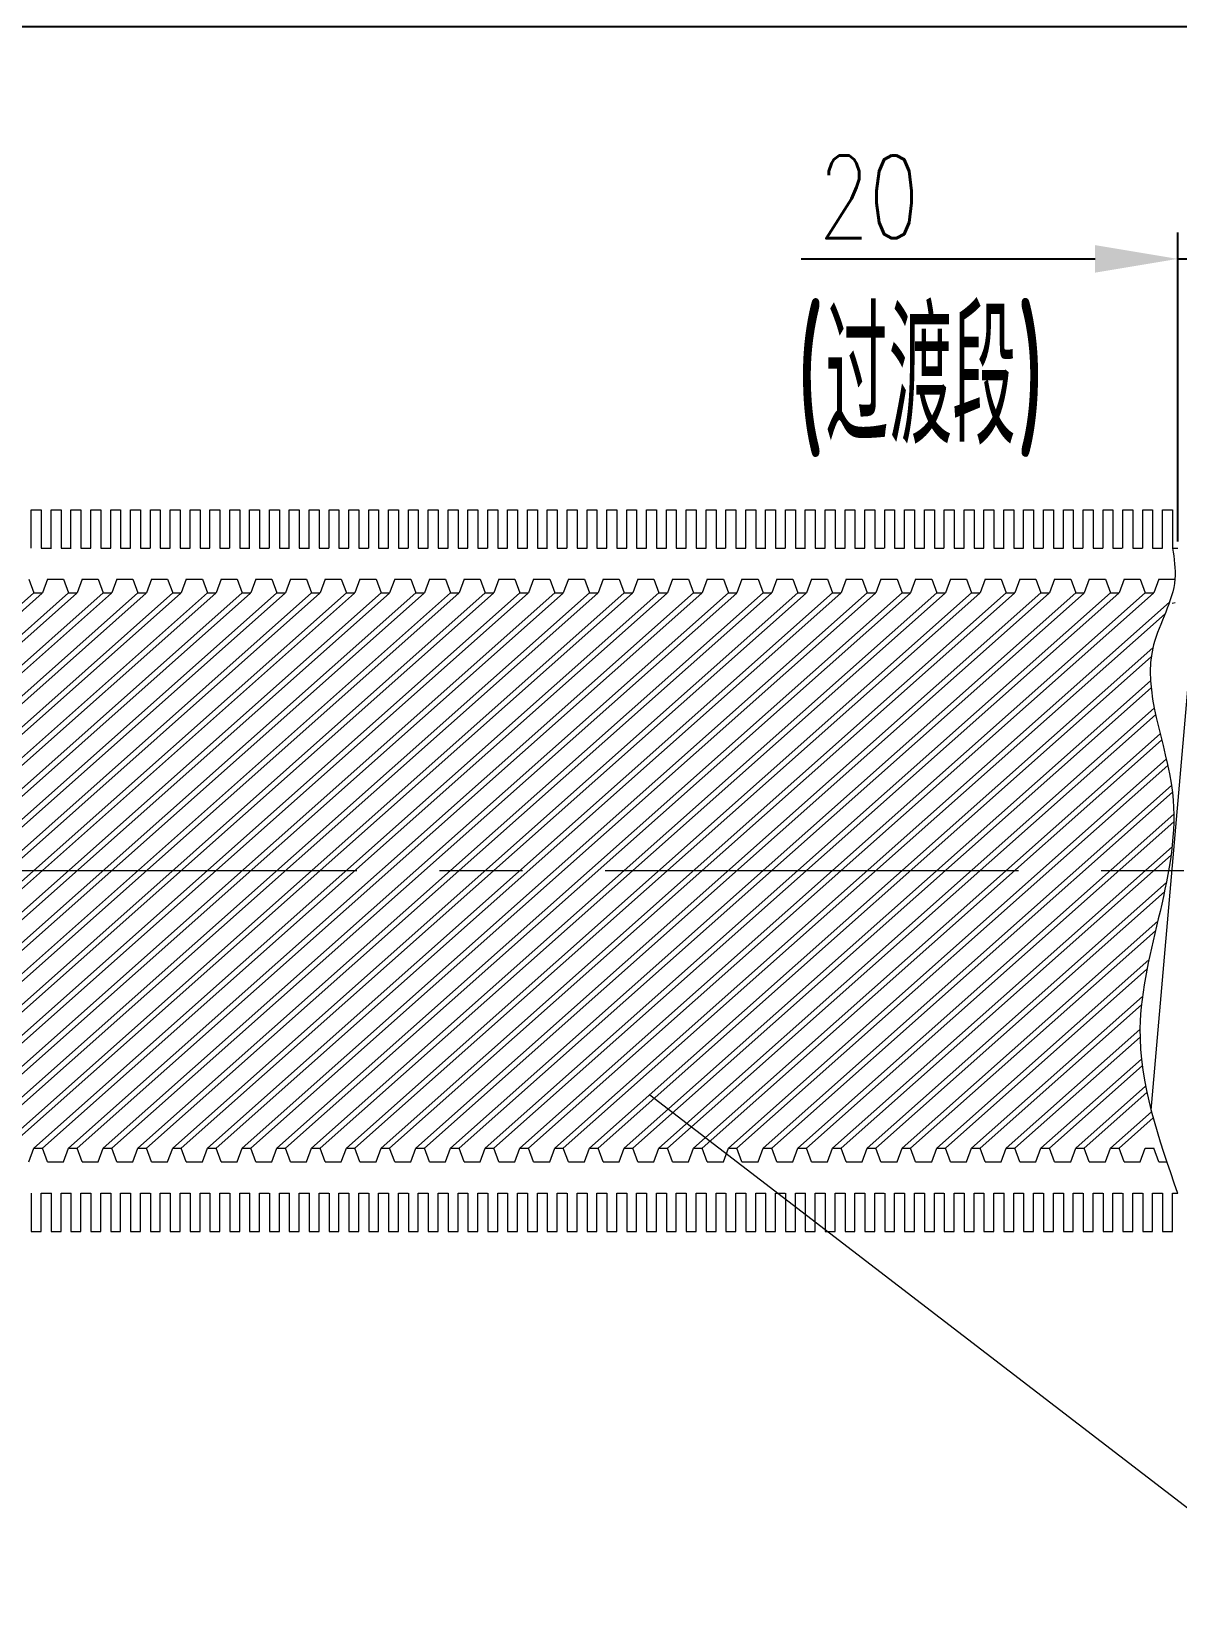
# Model space of a CAD drawing. Header units: millimetres. Extents: x 0 to 420, y 0 to 297.
# Drawn here: x 108.35 to 143.01, y 221.95 to 269.24 of the extents above; entities that cross this region are included whole.
import ezdxf

# ---------------------------------------------------------------- set-up
doc = ezdxf.new("R2010")
doc.units = ezdxf.units.MM
doc.header["$LTSCALE"] = 10
doc.linetypes.add('CENTER', pattern=[2, 1.25, -0.25, 0.25, -0.25])
doc.linetypes.add('DASHED', pattern=[0.75, 0.5, -0.25])
for name, color, linetype, lineweight in [('1轮廓实线层', 7, 'Continuous', 18), ('2细线层', 4, 'Continuous', 18), ('3中心线层', 1, 'CENTER', 18), ('4虚线层', 6, 'DASHED', 18), ('6文字层', 3, 'Continuous', 18), ('7标注层', 4, 'Continuous', 18)]:
    doc.layers.add(name, color=color, linetype=linetype, lineweight=lineweight)
doc.styles.get("Standard").update_dxf_attribs({"font": 'isocp.shx', "width": 0.707, "bigfont": 'gbcbig.shx'})
doc.dimstyles.new('STANDARD$0', dxfattribs={"dimtxt": 2.5, "dimasz": 2.5, "dimexe": 0.8, "dimexo": 0.2, "dimtad": 1, "dimdec": 4, "dimdsep": 46, "dimtxsty": 'Standard', "dimcen": 0.09, "dimdle": 5, "dimadec": 0, "dimazin": 0, "dimtfac": 1, "dimtdec": 4, "dimtmove": 0, "dimatfit": 3, "dimfxl": 0, "dimtolj": 1, "dimarcsym": 0})

# ---------------------------------------------------------------- blocks, each defined once
blk = doc.blocks.new('*X6')
at = {"layer": '7标注层', "color": 0, "linetype": 'ByBlock', "char_height": 3.5, "attachment_point": 1}
for s, insert, width in [('{\\H0.71x;+3}', (222.982, 289.076), 8.03152), ('2576', (216.089, 287.927), 35.60452), ('{\\H0.71x; 0}', (222.982, 285.763), 8.03152)]:
    blk.add_mtext(s, dxfattribs=dict(at, insert=insert, width=width))
blk = doc.blocks.new('*X5')
at = {"layer": '7标注层', "linetype": 'ByBlock'}
for points in [[(50.106, 282.653), (52.606, 282.237), (52.606, 283.07)], [(390.973, 282.653), (388.473, 282.237), (388.473, 283.07)]]:
    blk.add_hatch(color=0, dxfattribs=at).paths.add_polyline_path(points, flags=0)
at = {"layer": '7标注层', "color": 0, "linetype": 'ByBlock', "lineweight": -2}
for p, q in [((50.106, 252.78), (50.106, 283.453)), ((390.973, 253.72), (390.973, 283.453)), ((52.606, 282.653), (388.473, 282.653))]:
    blk.add_line(p, q, dxfattribs=at)
at = {"layer": '7标注层', "color": 0, "linetype": 'ByBlock'}
blk.add_blockref('*X6', (0, 0), dxfattribs=at)
blk = doc.blocks.new('*X34')
at = {"layer": '7标注层', "linetype": 'ByBlock'}
for points in [[(143.011, 262.362), (140.511, 261.945), (140.511, 262.779)], [(148.267, 262.362), (150.767, 261.945), (150.767, 262.779)]]:
    blk.add_hatch(color=0, dxfattribs=at).paths.add_polyline_path(points, flags=0)
at = {"layer": '7标注层', "color": 0, "linetype": 'ByBlock', "lineweight": -2}
for p, q in [((143.011, 253.82), (143.011, 263.162)), ((148.267, 254.57), (148.267, 263.162)), ((131.625, 262.362), (140.511, 262.362)), ((143.011, 262.362), (148.267, 262.362)), ((150.767, 262.362), (153.267, 262.362)), ((143.011, 253.62), (143.011, 253.62))]:
    blk.add_line(p, q, dxfattribs=at)
at = {"layer": '7标注层', "color": 0, "linetype": 'ByBlock', "insert": (133.68, 264.237), "char_height": 2.5, "width": 4.2925, "attachment_point": 5}
blk.add_mtext('{\\Fromans,gbcbig;20}', dxfattribs=at)
blk = doc.blocks.new('*X35')
at = {"layer": '7标注层', "linetype": 'ByBlock'}
for points in [[(50.106, 269.39), (52.606, 268.973), (52.606, 269.807)], [(148.267, 269.39), (145.767, 268.973), (145.767, 269.807)]]:
    blk.add_hatch(color=0, dxfattribs=at).paths.add_polyline_path(points, flags=0)
at = {"layer": '7标注层', "color": 0, "linetype": 'ByBlock', "lineweight": -2}
for p, q in [((50.106, 253.72), (50.106, 270.19)), ((148.267, 254.77), (148.267, 270.19)), ((52.606, 269.39), (145.767, 269.39))]:
    blk.add_line(p, q, dxfattribs=at)
at = {"layer": '7标注层', "color": 0, "linetype": 'ByBlock', "insert": (114.717, 271.141), "char_height": 2.5, "width": 6.565, "attachment_point": 5}
blk.add_mtext('650', dxfattribs=at)

msp = doc.modelspace()

# ---------------------------------------------------------------- linework, layer by layer
at = {"layer": '1轮廓实线层'}
msp.add_line((142.85307, 253.6203), (143.0108, 253.6203), dxfattribs=at)
at = {"layer": '2细线层'}
for p, q in [((108.35307, 254.7807), (108.65307, 254.7807)), ((108.35307, 253.6203), (108.35307, 254.7807)), ((108.65307, 254.7807), (108.65307, 253.6203)), ((108.95307, 254.7807), (109.25307, 254.7807)), ((108.95307, 253.6203), (108.95307, 254.7807)), ((109.25307, 254.7807), (109.25307, 253.6203)), ((109.55307, 254.7807), (109.85307, 254.7807)), ((109.55307, 253.6203), (109.55307, 254.7807)), ((109.85307, 254.7807), (109.85307, 253.6203)), ((110.15307, 254.7807), (110.45307, 254.7807)), ((110.15307, 253.6203), (110.15307, 254.7807)), ((110.45307, 254.7807), (110.45307, 253.6203)), ((110.75307, 254.7807), (111.05307, 254.7807)), ((110.75307, 253.6203), (110.75307, 254.7807)), ((111.05307, 254.7807), (111.05307, 253.6203)), ((111.35307, 254.7807), (111.65307, 254.7807)), ((111.35307, 253.6203), (111.35307, 254.7807)), ((111.65307, 254.7807), (111.65307, 253.6203)), ((111.95307, 254.7807), (112.25307, 254.7807)), ((111.95307, 253.6203), (111.95307, 254.7807)), ((112.25307, 254.7807), (112.25307, 253.6203)), ((112.55307, 254.7807), (112.85307, 254.7807)), ((112.55307, 253.6203), (112.55307, 254.7807)), ((112.85307, 254.7807), (112.85307, 253.6203)), ((113.15307, 254.7807), (113.45307, 254.7807)), ((113.15307, 253.6203), (113.15307, 254.7807)), ((113.45307, 254.7807), (113.45307, 253.6203)), ((113.75307, 254.7807), (114.05307, 254.7807)), ((113.75307, 253.6203), (113.75307, 254.7807)), ((114.05307, 254.7807), (114.05307, 253.6203)), ((114.35307, 254.7807), (114.65307, 254.7807)), ((114.35307, 253.6203), (114.35307, 254.7807)), ((114.65307, 254.7807), (114.65307, 253.6203)), ((114.95307, 254.7807), (115.25307, 254.7807)), ((114.95307, 253.6203), (114.95307, 254.7807)), ((115.25307, 254.7807), (115.25307, 253.6203)), ((115.55307, 254.7807), (115.85307, 254.7807)), ((115.55307, 253.6203), (115.55307, 254.7807)), ((115.85307, 254.7807), (115.85307, 253.6203)), ((116.15307, 254.7807), (116.45307, 254.7807)), ((116.15307, 253.6203), (116.15307, 254.7807)), ((116.45307, 254.7807), (116.45307, 253.6203)), ((116.75307, 254.7807), (117.05307, 254.7807)), ((116.75307, 253.6203), (116.75307, 254.7807)), ((117.05307, 254.7807), (117.05307, 253.6203)), ((117.35307, 254.7807), (117.65307, 254.7807)), ((117.35307, 253.6203), (117.35307, 254.7807)), ((117.65307, 254.7807), (117.65307, 253.6203)), ((117.95307, 254.7807), (118.25307, 254.7807)), ((117.95307, 253.6203), (117.95307, 254.7807)), ((118.25307, 254.7807), (118.25307, 253.6203)), ((118.55307, 254.7807), (118.85307, 254.7807)), ((118.55307, 253.6203), (118.55307, 254.7807)), ((118.85307, 254.7807), (118.85307, 253.6203)), ((119.15307, 253.6203), (119.15307, 254.7807)), ((119.15307, 254.7807), (119.45307, 254.7807)), ((119.45307, 254.7807), (119.45307, 253.6203)), ((119.75307, 254.7807), (120.05307, 254.7807)), ((119.75307, 253.6203), (119.75307, 254.7807)), ((120.05307, 254.7807), (120.05307, 253.6203)), ((120.35307, 254.7807), (120.65307, 254.7807)), ((120.35307, 253.6203), (120.35307, 254.7807)), ((120.65307, 254.7807), (120.65307, 253.6203)), ((120.95307, 254.7807), (121.25307, 254.7807)), ((120.95307, 253.6203), (120.95307, 254.7807)), ((121.25307, 254.7807), (121.25307, 253.6203)), ((121.55307, 254.7807), (121.85307, 254.7807)), ((121.55307, 253.6203), (121.55307, 254.7807)), ((121.85307, 254.7807), (121.85307, 253.6203)), ((122.15307, 254.7807), (122.45307, 254.7807)), ((122.15307, 253.6203), (122.15307, 254.7807)), ((122.45307, 254.7807), (122.45307, 253.6203)), ((122.75307, 254.7807), (123.05307, 254.7807)), ((122.75307, 253.6203), (122.75307, 254.7807)), ((123.05307, 254.7807), (123.05307, 253.6203)), ((123.35307, 254.7807), (123.65307, 254.7807)), ((123.35307, 253.6203), (123.35307, 254.7807)), ((123.65307, 254.7807), (123.65307, 253.6203)), ((123.95307, 254.7807), (124.25307, 254.7807)), ((123.95307, 253.6203), (123.95307, 254.7807)), ((124.25307, 254.7807), (124.25307, 253.6203)), ((124.55307, 254.7807), (124.85307, 254.7807)), ((124.55307, 253.6203), (124.55307, 254.7807)), ((124.85307, 254.7807), (124.85307, 253.6203)), ((125.15307, 254.7807), (125.45307, 254.7807)), ((125.15307, 253.6203), (125.15307, 254.7807)), ((125.45307, 254.7807), (125.45307, 253.6203)), ((125.75307, 254.7807), (126.05307, 254.7807)), ((125.75307, 253.6203), (125.75307, 254.7807)), ((126.05307, 254.7807), (126.05307, 253.6203)), ((126.35307, 254.7807), (126.65307, 254.7807)), ((126.35307, 253.6203), (126.35307, 254.7807)), ((126.65307, 254.7807), (126.65307, 253.6203)), ((126.95307, 254.7807), (127.25307, 254.7807)), ((126.95307, 253.6203), (126.95307, 254.7807)), ((127.25307, 254.7807), (127.25307, 253.6203)), ((127.55307, 254.7807), (127.85307, 254.7807)), ((127.55307, 253.6203), (127.55307, 254.7807)), ((127.85307, 254.7807), (127.85307, 253.6203)), ((128.15307, 254.7807), (128.45307, 254.7807)), ((128.15307, 253.6203), (128.15307, 254.7807)), ((128.45307, 254.7807), (128.45307, 253.6203)), ((128.75307, 254.7807), (129.05307, 254.7807)), ((128.75307, 253.6203), (128.75307, 254.7807)), ((129.05307, 254.7807), (129.05307, 253.6203)), ((129.35307, 254.7807), (129.65307, 254.7807)), ((129.35307, 253.6203), (129.35307, 254.7807)), ((129.65307, 254.7807), (129.65307, 253.6203)), ((129.95307, 254.7807), (130.25307, 254.7807)), ((129.95307, 253.6203), (129.95307, 254.7807)), ((130.25307, 254.7807), (130.25307, 253.6203)), ((130.55307, 254.7807), (130.85307, 254.7807)), ((130.55307, 253.6203), (130.55307, 254.7807)), ((130.85307, 254.7807), (130.85307, 253.6203)), ((131.15307, 254.7807), (131.45307, 254.7807)), ((131.15307, 253.6203), (131.15307, 254.7807)), ((131.45307, 254.7807), (131.45307, 253.6203)), ((131.75307, 254.7807), (132.05307, 254.7807)), ((131.75307, 253.6203), (131.75307, 254.7807)), ((132.05307, 254.7807), (132.05307, 253.6203)), ((132.35307, 254.7807), (132.65307, 254.7807)), ((132.35307, 253.6203), (132.35307, 254.7807)), ((132.65307, 254.7807), (132.65307, 253.6203)), ((132.95307, 254.7807), (133.25307, 254.7807)), ((132.95307, 253.6203), (132.95307, 254.7807)), ((133.25307, 254.7807), (133.25307, 253.6203)), ((133.55307, 254.7807), (133.85307, 254.7807)), ((133.55307, 253.6203), (133.55307, 254.7807)), ((133.85307, 254.7807), (133.85307, 253.6203)), ((134.15307, 254.7807), (134.45307, 254.7807)), ((134.15307, 253.6203), (134.15307, 254.7807)), ((134.45307, 254.7807), (134.45307, 253.6203)), ((134.75307, 254.7807), (135.05307, 254.7807)), ((134.75307, 253.6203), (134.75307, 254.7807)), ((135.05307, 254.7807), (135.05307, 253.6203)), ((135.35307, 254.7807), (135.65307, 254.7807)), ((135.35307, 253.6203), (135.35307, 254.7807)), ((135.65307, 254.7807), (135.65307, 253.6203)), ((135.95307, 254.7807), (136.25307, 254.7807)), ((135.95307, 253.6203), (135.95307, 254.7807)), ((136.25307, 254.7807), (136.25307, 253.6203)), ((136.55307, 254.7807), (136.85307, 254.7807)), ((136.55307, 253.6203), (136.55307, 254.7807)), ((136.85307, 254.7807), (136.85307, 253.6203)), ((137.15307, 254.7807), (137.45307, 254.7807)), ((137.15307, 253.6203), (137.15307, 254.7807)), ((137.45307, 254.7807), (137.45307, 253.6203)), ((137.75307, 254.7807), (138.05307, 254.7807)), ((137.75307, 253.6203), (137.75307, 254.7807)), ((138.05307, 254.7807), (138.05307, 253.6203)), ((138.35307, 254.7807), (138.65307, 254.7807)), ((138.35307, 253.6203), (138.35307, 254.7807)), ((138.65307, 254.7807), (138.65307, 253.6203)), ((138.95307, 254.7807), (139.25307, 254.7807)), ((138.95307, 253.6203), (138.95307, 254.7807)), ((139.25307, 254.7807), (139.25307, 253.6203)), ((139.55307, 254.7807), (139.85307, 254.7807)), ((139.55307, 253.6203), (139.55307, 254.7807)), ((139.85307, 254.7807), (139.85307, 253.6203)), ((140.15307, 254.7807), (140.45307, 254.7807)), ((140.15307, 253.6203), (140.15307, 254.7807)), ((140.45307, 254.7807), (140.45307, 253.6203)), ((140.75307, 254.7807), (141.05307, 254.7807)), ((140.75307, 253.6203), (140.75307, 254.7807)), ((141.05307, 254.7807), (141.05307, 253.6203)), ((141.35307, 254.7807), (141.65307, 254.7807)), ((141.35307, 253.6203), (141.35307, 254.7807)), ((141.65307, 254.7807), (141.65307, 253.6203)), ((141.95307, 254.7807), (142.25307, 254.7807)), ((141.95307, 253.6203), (141.95307, 254.7807)), ((142.20438, 236.63478), (143.79142, 254.77476)), ((142.25307, 254.7807), (142.25307, 253.6203)), ((142.55307, 254.7807), (142.85307, 254.7807)), ((142.55307, 253.6203), (142.55307, 254.7807)), ((142.85307, 254.7807), (142.85307, 253.6203)), ((108.65307, 253.6203), (108.96362, 253.6203)), ((109.25307, 253.6203), (109.55438, 253.6203)), ((109.85307, 253.6203), (110.15299, 253.6203)), ((110.45307, 253.6203), (110.75542, 253.6203)), ((111.05307, 253.6203), (111.35619, 253.6203)), ((111.65307, 253.6203), (111.95137, 253.6203)), ((112.25307, 253.6203), (112.55307, 253.6203)), ((112.85307, 253.6203), (113.15307, 253.6203)), ((113.45307, 253.6203), (113.75359, 253.6203)), ((114.05307, 253.6203), (114.34501, 253.6203)), ((114.65307, 253.6203), (114.95548, 253.6203)), ((115.25307, 253.6203), (115.54825, 253.6203)), ((115.85307, 253.6203), (116.1541, 253.6203)), ((116.45307, 253.6203), (116.75884, 253.6203)), ((117.05307, 253.6203), (117.35167, 253.6203)), ((117.65307, 253.6203), (117.95217, 253.6203)), ((118.25307, 253.6203), (118.54613, 253.6203)), ((118.85307, 253.6203), (119.15438, 253.6203)), ((119.45307, 253.6203), (119.74826, 253.6203)), ((120.05307, 253.6203), (120.35549, 253.6203)), ((120.65307, 253.6203), (120.95307, 253.6203)), ((121.25307, 253.6203), (121.55307, 253.6203)), ((121.85307, 253.6203), (122.14872, 253.6203)), ((122.45307, 253.6203), (122.74457, 253.6203)), ((123.05307, 253.6203), (123.3541, 253.6203)), ((123.65307, 253.6203), (123.95679, 253.6203)), ((124.25307, 253.6203), (124.54546, 253.6203)), ((124.85307, 253.6203), (125.15307, 253.6203)), ((125.45307, 253.6203), (125.75358, 253.6203)), ((126.05307, 253.6203), (126.35307, 253.6203)), ((126.65307, 253.6203), (126.95105, 253.6203)), ((127.25307, 253.6203), (127.55173, 253.6203)), ((127.85307, 253.6203), (128.15077, 253.6203)), ((128.45307, 253.6203), (128.75307, 253.6203)), ((129.05307, 253.6203), (129.33755, 253.6203)), ((129.65307, 253.6203), (129.95925, 253.6203)), ((130.25307, 253.6203), (130.5578, 253.6203)), ((130.85307, 253.6203), (131.14462, 253.6203)), ((131.45307, 253.6203), (131.75491, 253.6203)), ((132.05307, 253.6203), (132.34952, 253.6203)), ((132.65307, 253.6203), (132.95609, 253.6203)), ((133.25307, 253.6203), (133.55307, 253.6203)), ((133.85307, 253.6203), (134.13526, 253.6203)), ((134.45307, 253.6203), (134.7462, 253.6203)), ((135.05307, 253.6203), (135.35714, 253.6203)), ((135.65307, 253.6203), (135.94093, 253.6203)), ((136.25307, 253.6203), (136.55187, 253.6203)), ((136.85307, 253.6203), (137.14924, 253.6203)), ((137.45307, 253.6203), (137.76018, 253.6203)), ((138.05307, 253.6203), (138.34697, 253.6203)), ((138.65307, 253.6203), (138.94358, 253.6203)), ((139.25307, 253.6203), (139.55287, 253.6203)), ((139.85307, 253.6203), (140.14418, 253.6203)), ((140.45307, 253.6203), (140.7451, 253.6203)), ((141.05307, 253.6203), (141.32886, 253.6203)), ((141.65307, 253.6203), (141.94695, 253.6203)), ((142.25307, 253.6203), (142.54622, 253.6203)), ((108.27553, 252.67965), (108.42692, 252.265)), ((108.83831, 252.67965), (108.68692, 252.265)), ((108.83831, 252.67965), (109.32553, 252.67965)), ((109.32553, 252.67965), (109.47692, 252.265)), ((109.88831, 252.67965), (109.73692, 252.265)), ((109.88831, 252.67965), (110.37553, 252.67965)), ((110.37553, 252.67965), (110.52692, 252.265)), ((110.93831, 252.67965), (110.78692, 252.265)), ((110.93831, 252.67965), (111.42553, 252.67965)), ((111.42553, 252.67965), (111.57692, 252.265)), ((111.98831, 252.67965), (111.83692, 252.265)), ((111.98831, 252.67965), (112.47553, 252.67965)), ((112.47553, 252.67965), (112.62692, 252.265)), ((113.03831, 252.67965), (112.88692, 252.265)), ((113.03831, 252.67965), (113.52553, 252.67965)), ((113.52553, 252.67965), (113.67692, 252.265)), ((114.08831, 252.67965), (113.93692, 252.265)), ((114.08831, 252.67965), (114.57553, 252.67965)), ((114.57553, 252.67965), (114.72692, 252.265)), ((115.13831, 252.67965), (114.98692, 252.265)), ((115.13831, 252.67965), (115.62553, 252.67965)), ((115.62553, 252.67965), (115.77692, 252.265)), ((116.18831, 252.67965), (116.03692, 252.265)), ((116.18831, 252.67965), (116.67553, 252.67965)), ((116.67553, 252.67965), (116.82692, 252.265)), ((117.23831, 252.67965), (117.08692, 252.265)), ((117.23831, 252.67965), (117.72553, 252.67965)), ((117.72553, 252.67965), (117.87692, 252.265)), ((118.28831, 252.67965), (118.13692, 252.265)), ((118.28831, 252.67965), (118.77553, 252.67965)), ((118.77553, 252.67965), (118.92692, 252.265)), ((119.33831, 252.67965), (119.18692, 252.265)), ((119.33831, 252.67965), (119.82553, 252.67965)), ((119.82553, 252.67965), (119.97692, 252.265)), ((120.38831, 252.67965), (120.23692, 252.265)), ((120.38831, 252.67965), (120.87553, 252.67965)), ((120.87553, 252.67965), (121.02692, 252.265)), ((121.43831, 252.67965), (121.28692, 252.265)), ((121.43831, 252.67965), (121.92553, 252.67965)), ((121.92553, 252.67965), (122.07692, 252.265)), ((122.48831, 252.67965), (122.33692, 252.265)), ((122.48831, 252.67965), (122.97553, 252.67965)), ((122.97553, 252.67965), (123.12692, 252.265)), ((123.53831, 252.67965), (123.38692, 252.265)), ((123.53831, 252.67965), (124.02553, 252.67965)), ((124.02553, 252.67965), (124.17692, 252.265)), ((124.58831, 252.67965), (124.43692, 252.265)), ((124.58831, 252.67965), (125.07553, 252.67965)), ((125.07553, 252.67965), (125.22692, 252.265)), ((125.63831, 252.67965), (125.48692, 252.265)), ((125.63831, 252.67965), (126.12553, 252.67965)), ((126.12553, 252.67965), (126.27692, 252.265)), ((126.68831, 252.67965), (126.53692, 252.265)), ((126.68831, 252.67965), (127.17553, 252.67965)), ((127.17553, 252.67965), (127.32692, 252.265)), ((127.73831, 252.67965), (127.58692, 252.265)), ((127.73831, 252.67965), (128.22553, 252.67965)), ((128.22553, 252.67965), (128.37692, 252.265)), ((128.78831, 252.67965), (128.63692, 252.265)), ((128.78831, 252.67965), (129.27553, 252.67965)), ((129.27553, 252.67965), (129.42692, 252.265)), ((129.83831, 252.67965), (129.68692, 252.265)), ((129.83831, 252.67965), (130.32553, 252.67965)), ((130.32553, 252.67965), (130.47692, 252.265)), ((130.88831, 252.67965), (130.73692, 252.265)), ((130.88831, 252.67965), (131.37553, 252.67965)), ((131.37553, 252.67965), (131.52692, 252.265)), ((131.93831, 252.67965), (131.78692, 252.265)), ((131.93831, 252.67965), (132.42553, 252.67965)), ((132.42553, 252.67965), (132.57692, 252.265)), ((132.98831, 252.67965), (132.83692, 252.265)), ((132.98831, 252.67965), (133.47553, 252.67965)), ((133.47553, 252.67965), (133.62692, 252.265)), ((134.03831, 252.67965), (133.88692, 252.265)), ((134.03831, 252.67965), (134.52553, 252.67965)), ((134.52553, 252.67965), (134.67692, 252.265)), ((135.08831, 252.67965), (134.93692, 252.265)), ((135.08831, 252.67965), (135.57553, 252.67965)), ((135.57553, 252.67965), (135.72692, 252.265)), ((136.13831, 252.67965), (135.98692, 252.265)), ((136.13831, 252.67965), (136.62553, 252.67965)), ((136.62553, 252.67965), (136.77692, 252.265)), ((137.18831, 252.67965), (137.03692, 252.265)), ((137.18831, 252.67965), (137.67553, 252.67965)), ((137.67553, 252.67965), (137.82692, 252.265)), ((138.23831, 252.67965), (138.08692, 252.265)), ((138.23831, 252.67965), (138.72553, 252.67965)), ((138.72553, 252.67965), (138.87692, 252.265)), ((139.28831, 252.67965), (139.13692, 252.265)), ((139.28831, 252.67965), (139.77553, 252.67965)), ((139.77553, 252.67965), (139.92692, 252.265)), ((140.33831, 252.67965), (140.18692, 252.265)), ((140.33831, 252.67965), (140.82553, 252.67965)), ((140.82553, 252.67965), (140.97692, 252.265)), ((141.38831, 252.67965), (141.23692, 252.265)), ((141.38831, 252.67965), (141.87553, 252.67965)), ((141.87553, 252.67965), (142.02692, 252.265)), ((142.43831, 252.67965), (142.28692, 252.265)), ((142.43831, 252.67965), (142.92553, 252.67965)), ((108.42692, 252.265), (95.80609, 241.05521)), ((114.72692, 252.265), (95.82692, 235.47806)), ((108.67771, 252.25766), (95.83435, 240.84965)), ((109.47692, 252.265), (95.94379, 240.24491)), ((113.92771, 252.25766), (95.97355, 236.31002)), ((109.72771, 252.25766), (95.98415, 240.05005)), ((113.67692, 252.265), (96.06146, 236.61899)), ((114.97771, 252.25766), (96.08692, 235.47806)), ((110.52692, 252.265), (96.1081, 239.45824)), ((110.77771, 252.25766), (96.14646, 239.26157)), ((112.87771, 252.25766), (96.23533, 237.47519)), ((111.57692, 252.265), (96.24208, 238.64463)), ((112.62692, 252.265), (96.26203, 237.72974)), ((111.82771, 252.25766), (96.26232, 238.43182)), ((115.77692, 252.265), (96.87692, 235.47806)), ((116.02771, 252.25766), (97.13692, 235.47806)), ((116.82692, 252.265), (97.92692, 235.47806)), ((117.07771, 252.25766), (98.18692, 235.47806)), ((117.87692, 252.265), (98.97692, 235.47806)), ((118.12771, 252.25766), (99.23692, 235.47806)), ((118.92692, 252.265), (100.02692, 235.47806)), ((119.17771, 252.25766), (100.28692, 235.47806)), ((119.97692, 252.265), (101.07692, 235.47806)), ((120.22771, 252.25766), (101.33692, 235.47806)), ((121.02692, 252.265), (102.12692, 235.47806)), ((121.27771, 252.25766), (102.38692, 235.47806)), ((122.07692, 252.265), (103.17692, 235.47806)), ((122.32771, 252.25766), (103.43692, 235.47806)), ((123.12692, 252.265), (104.22692, 235.47806)), ((123.37771, 252.25766), (104.48692, 235.47806)), ((124.17692, 252.265), (105.27692, 235.47806)), ((124.42771, 252.25766), (105.53692, 235.47806)), ((125.22692, 252.265), (106.32692, 235.47806)), ((125.47771, 252.25766), (106.58692, 235.47806)), ((126.27692, 252.265), (107.37692, 235.47806)), ((126.52771, 252.25766), (107.63692, 235.47806)), ((127.32692, 252.265), (108.42692, 235.47806)), ((108.42692, 252.265), (108.68692, 252.265)), ((127.57771, 252.25766), (108.68692, 235.47806)), ((109.47692, 252.265), (109.73692, 252.265)), ((128.37692, 252.265), (109.47692, 235.47806)), ((128.62771, 252.25766), (109.73692, 235.47806)), ((110.52692, 252.265), (110.78692, 252.265)), ((129.42692, 252.265), (110.52692, 235.47806)), ((129.67771, 252.25766), (110.78692, 235.47806)), ((111.57692, 252.265), (111.83692, 252.265)), ((130.47692, 252.265), (111.57692, 235.47806)), ((130.72771, 252.25766), (111.83692, 235.47806)), ((112.62692, 252.265), (112.88692, 252.265)), ((131.52692, 252.265), (112.62692, 235.47806)), ((131.77771, 252.25766), (112.88692, 235.47806)), ((113.67692, 252.265), (113.93692, 252.265)), ((132.57692, 252.265), (113.67692, 235.47806)), ((132.82771, 252.25766), (113.93692, 235.47806)), ((114.72692, 252.265), (114.98692, 252.265)), ((133.62692, 252.265), (114.72692, 235.47806)), ((133.87771, 252.25766), (114.98692, 235.47806)), ((115.77692, 252.265), (116.03692, 252.265)), ((134.67692, 252.265), (115.77692, 235.47806)), ((134.92771, 252.25766), (116.03692, 235.47806)), ((116.82692, 252.265), (117.08692, 252.265)), ((135.72692, 252.265), (116.82692, 235.47806)), ((135.97771, 252.25766), (117.08692, 235.47806)), ((117.87692, 252.265), (118.13692, 252.265)), ((136.77692, 252.265), (117.87692, 235.47806)), ((137.02771, 252.25766), (118.13692, 235.47806)), ((118.92692, 252.265), (119.18692, 252.265)), ((137.82692, 252.265), (118.92692, 235.47806)), ((138.07771, 252.25766), (119.18692, 235.47806)), ((119.97692, 252.265), (120.23692, 252.265)), ((138.87692, 252.265), (119.97692, 235.47806)), ((139.12771, 252.25766), (120.23692, 235.47806)), ((121.02692, 252.265), (121.28692, 252.265)), ((139.92692, 252.265), (121.02692, 235.47806)), ((140.17771, 252.25766), (121.28692, 235.47806)), ((122.07692, 252.265), (122.33692, 252.265)), ((140.97692, 252.265), (122.07692, 235.47806)), ((141.22771, 252.25766), (122.33692, 235.47806)), ((142.02692, 252.265), (123.12692, 235.47806)), ((123.12692, 252.265), (123.38692, 252.265)), ((142.27771, 252.25766), (123.38692, 235.47806)), ((124.17692, 252.265), (124.43692, 252.265)), ((125.22692, 252.265), (125.48692, 252.265)), ((126.27692, 252.265), (126.53692, 252.265)), ((127.32692, 252.265), (127.58692, 252.265)), ((128.37692, 252.265), (128.63692, 252.265)), ((129.42692, 252.265), (129.68692, 252.265)), ((130.47692, 252.265), (130.73692, 252.265)), ((131.52692, 252.265), (131.78692, 252.265)), ((132.57692, 252.265), (132.83692, 252.265)), ((133.62692, 252.265), (133.88692, 252.265)), ((134.67692, 252.265), (134.93692, 252.265)), ((135.72692, 252.265), (135.98692, 252.265)), ((136.77692, 252.265), (137.03692, 252.265)), ((137.82692, 252.265), (138.08692, 252.265)), ((138.87692, 252.265), (139.13692, 252.265)), ((139.92692, 252.265), (140.18692, 252.265)), ((140.97692, 252.265), (141.23692, 252.265)), ((142.02692, 252.265), (142.28692, 252.265)), ((142.76401, 251.98707), (124.17692, 235.47806)), ((142.62935, 251.63734), (124.43692, 235.47806)), ((142.25962, 250.60647), (125.22692, 235.47806)), ((142.21087, 250.33298), (125.48692, 235.47806)), ((142.18921, 249.61132), (126.27692, 235.47806)), ((142.20684, 249.39675), (126.53692, 235.47806)), ((142.30167, 248.7786), (127.32692, 235.47806)), ((142.34172, 248.5839), (127.58692, 235.47806)), ((142.478, 248.0026), (128.37692, 235.47806)), ((142.52494, 247.81399), (128.63692, 235.47806)), ((142.66591, 247.2369), (129.42692, 235.47806)), ((142.7093, 247.04509), (129.68692, 235.47806)), ((142.82234, 246.44323), (130.47692, 235.47806)), ((142.84991, 246.23733), (130.73692, 235.47806)), ((142.89168, 245.57222), (131.52692, 235.47806)), ((142.89054, 245.34077), (131.78692, 235.47806)), ((142.83986, 244.59358), (132.57692, 235.47806)), ((142.80779, 244.33461), (132.83692, 235.47806)), ((142.66705, 243.50749), (133.62692, 235.47806)), ((142.60874, 243.22515), (133.88692, 235.47806)), ((142.40828, 242.34504), (134.67692, 235.47806)), ((142.33924, 242.05312), (134.93692, 235.47806)), ((142.13948, 241.17368), (135.72692, 235.47806)), ((142.08166, 240.89167), (135.98692, 235.47806)), ((141.94399, 240.06744), (136.77692, 235.47806)), ((141.91346, 239.80961), (137.03692, 235.47806)), ((141.86955, 239.06871), (137.82692, 235.47806)), ((141.87107, 238.8393), (138.08692, 235.47806)), ((141.91492, 238.1764), (138.87692, 235.47806)), ((141.9399, 237.96779), (139.13692, 235.47806)), ((127.05067, 237.09791), (193.91722, 185.73608)), ((142.04061, 237.35544), (139.92692, 235.47806)), ((142.08057, 237.16009), (140.18692, 235.47806)), ((142.21836, 236.58071), (140.97692, 235.47806)), ((142.26821, 236.3941), (141.23692, 235.47806)), ((108.27553, 235.06341), (108.42692, 235.47806)), ((108.42692, 235.47806), (108.68692, 235.47806)), ((108.83831, 235.06341), (108.68692, 235.47806)), ((108.83831, 235.06341), (109.32553, 235.06341)), ((109.32553, 235.06341), (109.47692, 235.47806)), ((109.47692, 235.47806), (109.73692, 235.47806)), ((109.88831, 235.06341), (109.73692, 235.47806)), ((109.88831, 235.06341), (110.37553, 235.06341)), ((110.37553, 235.06341), (110.52692, 235.47806)), ((110.52692, 235.47806), (110.78692, 235.47806)), ((110.93831, 235.06341), (110.78692, 235.47806)), ((110.93831, 235.06341), (111.42553, 235.06341)), ((111.42553, 235.06341), (111.57692, 235.47806)), ((111.57692, 235.47806), (111.83692, 235.47806)), ((111.98831, 235.06341), (111.83692, 235.47806)), ((111.98831, 235.06341), (112.47553, 235.06341)), ((112.47553, 235.06341), (112.62692, 235.47806)), ((112.62692, 235.47806), (112.88692, 235.47806)), ((113.03831, 235.06341), (112.88692, 235.47806)), ((113.03831, 235.06341), (113.52553, 235.06341)), ((113.52553, 235.06341), (113.67692, 235.47806)), ((113.67692, 235.47806), (113.93692, 235.47806)), ((114.08831, 235.06341), (113.93692, 235.47806)), ((114.08831, 235.06341), (114.57553, 235.06341)), ((114.57553, 235.06341), (114.72692, 235.47806)), ((114.72692, 235.47806), (114.98692, 235.47806)), ((115.13831, 235.06341), (114.98692, 235.47806)), ((115.13831, 235.06341), (115.62553, 235.06341)), ((115.62553, 235.06341), (115.77692, 235.47806)), ((115.77692, 235.47806), (116.03692, 235.47806)), ((116.18831, 235.06341), (116.03692, 235.47806)), ((116.18831, 235.06341), (116.67553, 235.06341)), ((116.67553, 235.06341), (116.82692, 235.47806)), ((116.82692, 235.47806), (117.08692, 235.47806)), ((117.23831, 235.06341), (117.08692, 235.47806)), ((117.23831, 235.06341), (117.72553, 235.06341)), ((117.72553, 235.06341), (117.87692, 235.47806)), ((117.87692, 235.47806), (118.13692, 235.47806)), ((118.28831, 235.06341), (118.13692, 235.47806)), ((118.28831, 235.06341), (118.77553, 235.06341)), ((118.77553, 235.06341), (118.92692, 235.47806)), ((118.92692, 235.47806), (119.18692, 235.47806)), ((119.33831, 235.06341), (119.18692, 235.47806)), ((119.33831, 235.06341), (119.82553, 235.06341)), ((119.82553, 235.06341), (119.97692, 235.47806)), ((119.97692, 235.47806), (120.23692, 235.47806)), ((120.38831, 235.06341), (120.23692, 235.47806)), ((120.38831, 235.06341), (120.87553, 235.06341)), ((120.87553, 235.06341), (121.02692, 235.47806)), ((121.02692, 235.47806), (121.28692, 235.47806)), ((121.43831, 235.06341), (121.28692, 235.47806)), ((121.43831, 235.06341), (121.92553, 235.06341)), ((121.92553, 235.06341), (122.07692, 235.47806)), ((122.07692, 235.47806), (122.33692, 235.47806)), ((122.48831, 235.06341), (122.33692, 235.47806)), ((122.48831, 235.06341), (122.97553, 235.06341)), ((122.97553, 235.06341), (123.12692, 235.47806)), ((123.12692, 235.47806), (123.38692, 235.47806)), ((123.53831, 235.06341), (123.38692, 235.47806)), ((123.53831, 235.06341), (124.02553, 235.06341)), ((124.02553, 235.06341), (124.17692, 235.47806)), ((124.17692, 235.47806), (124.43692, 235.47806)), ((124.58831, 235.06341), (124.43692, 235.47806)), ((124.58831, 235.06341), (125.07553, 235.06341)), ((125.07553, 235.06341), (125.22692, 235.47806)), ((125.22692, 235.47806), (125.48692, 235.47806)), ((125.63831, 235.06341), (125.48692, 235.47806)), ((125.63831, 235.06341), (126.12553, 235.06341)), ((126.12553, 235.06341), (126.27692, 235.47806)), ((126.27692, 235.47806), (126.53692, 235.47806)), ((126.68831, 235.06341), (126.53692, 235.47806)), ((126.68831, 235.06341), (127.17553, 235.06341)), ((127.17553, 235.06341), (127.32692, 235.47806)), ((127.32692, 235.47806), (127.58692, 235.47806)), ((127.73831, 235.06341), (127.58692, 235.47806)), ((127.73831, 235.06341), (128.22553, 235.06341)), ((128.22553, 235.06341), (128.37692, 235.47806)), ((128.37692, 235.47806), (128.63692, 235.47806)), ((128.78831, 235.06341), (128.63692, 235.47806)), ((128.78831, 235.06341), (129.27553, 235.06341)), ((129.27553, 235.06341), (129.42692, 235.47806)), ((129.42692, 235.47806), (129.68692, 235.47806)), ((129.83831, 235.06341), (129.68692, 235.47806)), ((129.83831, 235.06341), (130.32553, 235.06341)), ((130.32553, 235.06341), (130.47692, 235.47806)), ((130.47692, 235.47806), (130.73692, 235.47806)), ((130.88831, 235.06341), (130.73692, 235.47806)), ((130.88831, 235.06341), (131.37553, 235.06341)), ((131.37553, 235.06341), (131.52692, 235.47806)), ((131.52692, 235.47806), (131.78692, 235.47806)), ((131.93831, 235.06341), (131.78692, 235.47806)), ((131.93831, 235.06341), (132.42553, 235.06341)), ((132.42553, 235.06341), (132.57692, 235.47806)), ((132.57692, 235.47806), (132.83692, 235.47806)), ((132.98831, 235.06341), (132.83692, 235.47806)), ((132.98831, 235.06341), (133.47553, 235.06341)), ((133.47553, 235.06341), (133.62692, 235.47806)), ((133.62692, 235.47806), (133.88692, 235.47806)), ((134.03831, 235.06341), (133.88692, 235.47806)), ((134.03831, 235.06341), (134.52553, 235.06341)), ((134.52553, 235.06341), (134.67692, 235.47806)), ((134.67692, 235.47806), (134.93692, 235.47806)), ((135.08831, 235.06341), (134.93692, 235.47806)), ((135.08831, 235.06341), (135.57553, 235.06341)), ((135.57553, 235.06341), (135.72692, 235.47806)), ((135.72692, 235.47806), (135.98692, 235.47806)), ((136.13831, 235.06341), (135.98692, 235.47806)), ((136.13831, 235.06341), (136.62553, 235.06341)), ((136.62553, 235.06341), (136.77692, 235.47806)), ((136.77692, 235.47806), (137.03692, 235.47806)), ((137.18831, 235.06341), (137.03692, 235.47806)), ((137.18831, 235.06341), (137.67553, 235.06341)), ((137.67553, 235.06341), (137.82692, 235.47806)), ((137.82692, 235.47806), (138.08692, 235.47806)), ((138.23831, 235.06341), (138.08692, 235.47806)), ((138.23831, 235.06341), (138.72553, 235.06341)), ((138.72553, 235.06341), (138.87692, 235.47806)), ((138.87692, 235.47806), (139.13692, 235.47806)), ((139.28831, 235.06341), (139.13692, 235.47806)), ((139.28831, 235.06341), (139.77553, 235.06341)), ((139.77553, 235.06341), (139.92692, 235.47806)), ((139.92692, 235.47806), (140.18692, 235.47806)), ((140.33831, 235.06341), (140.18692, 235.47806)), ((140.33831, 235.06341), (140.82553, 235.06341)), ((140.82553, 235.06341), (140.97692, 235.47806)), ((140.97692, 235.47806), (141.23692, 235.47806)), ((141.38831, 235.06341), (141.23692, 235.47806)), ((141.38831, 235.06341), (141.87553, 235.06341)), ((141.87553, 235.06341), (142.02692, 235.47806)), ((142.02692, 235.47806), (142.28692, 235.47806)), ((142.43831, 235.06341), (142.28692, 235.47806)), ((142.43831, 235.06341), (142.68192, 235.06341)), ((108.35307, 234.12276), (108.35307, 232.96236)), ((108.65307, 232.96236), (108.65307, 234.12276)), ((108.65307, 234.12276), (108.96362, 234.12276)), ((108.95307, 234.12276), (108.95307, 232.96236)), ((109.25307, 232.96236), (109.25307, 234.12276)), ((109.25307, 234.12276), (109.55438, 234.12276)), ((109.55307, 234.12276), (109.55307, 232.96236)), ((109.85307, 232.96236), (109.85307, 234.12276)), ((109.85307, 234.12276), (110.15299, 234.12276)), ((110.15307, 234.12276), (110.15307, 232.96236)), ((110.45307, 232.96236), (110.45307, 234.12276)), ((110.45307, 234.12276), (110.75542, 234.12276)), ((110.75307, 234.12276), (110.75307, 232.96236)), ((111.05307, 232.96236), (111.05307, 234.12276)), ((111.05307, 234.12276), (111.35619, 234.12276)), ((111.35307, 234.12276), (111.35307, 232.96236)), ((111.65307, 232.96236), (111.65307, 234.12276)), ((111.65307, 234.12276), (111.95137, 234.12276)), ((111.95307, 234.12276), (111.95307, 232.96236)), ((112.25307, 232.96236), (112.25307, 234.12276)), ((112.25307, 234.12276), (112.55307, 234.12276)), ((112.55307, 234.12276), (112.55307, 232.96236)), ((112.85307, 232.96236), (112.85307, 234.12276)), ((112.85307, 234.12276), (113.15307, 234.12276)), ((113.15307, 234.12276), (113.15307, 232.96236)), ((113.45307, 232.96236), (113.45307, 234.12276)), ((113.45307, 234.12276), (113.75359, 234.12276)), ((113.75307, 234.12276), (113.75307, 232.96236)), ((114.05307, 232.96236), (114.05307, 234.12276)), ((114.05307, 234.12276), (114.34501, 234.12276)), ((114.35307, 234.12276), (114.35307, 232.96236)), ((114.65307, 232.96236), (114.65307, 234.12276)), ((114.65307, 234.12276), (114.95548, 234.12276)), ((114.95307, 234.12276), (114.95307, 232.96236)), ((115.25307, 232.96236), (115.25307, 234.12276)), ((115.25307, 234.12276), (115.54825, 234.12276)), ((115.55307, 234.12276), (115.55307, 232.96236)), ((115.85307, 232.96236), (115.85307, 234.12276)), ((115.85307, 234.12276), (116.1541, 234.12276)), ((116.15307, 234.12276), (116.15307, 232.96236)), ((116.45307, 232.96236), (116.45307, 234.12276)), ((116.45307, 234.12276), (116.75884, 234.12276)), ((116.75307, 234.12276), (116.75307, 232.96236)), ((117.05307, 232.96236), (117.05307, 234.12276)), ((117.05307, 234.12276), (117.35167, 234.12276)), ((117.35307, 234.12276), (117.35307, 232.96236)), ((117.65307, 232.96236), (117.65307, 234.12276)), ((117.65307, 234.12276), (117.95217, 234.12276)), ((117.95307, 234.12276), (117.95307, 232.96236)), ((118.25307, 232.96236), (118.25307, 234.12276)), ((118.25307, 234.12276), (118.54613, 234.12276)), ((118.55307, 234.12276), (118.55307, 232.96236)), ((118.85307, 232.96236), (118.85307, 234.12276)), ((118.85307, 234.12276), (119.15438, 234.12276)), ((119.15307, 234.12276), (119.15307, 232.96236)), ((119.45307, 232.96236), (119.45307, 234.12276)), ((119.45307, 234.12276), (119.74826, 234.12276)), ((119.75307, 234.12276), (119.75307, 232.96236)), ((120.05307, 232.96236), (120.05307, 234.12276)), ((120.05307, 234.12276), (120.35549, 234.12276)), ((120.35307, 234.12276), (120.35307, 232.96236)), ((120.65307, 232.96236), (120.65307, 234.12276)), ((120.65307, 234.12276), (120.95307, 234.12276)), ((120.95307, 234.12276), (120.95307, 232.96236)), ((121.25307, 232.96236), (121.25307, 234.12276)), ((121.25307, 234.12276), (121.55307, 234.12276)), ((121.55307, 234.12276), (121.55307, 232.96236)), ((121.85307, 232.96236), (121.85307, 234.12276)), ((121.85307, 234.12276), (122.14872, 234.12276)), ((122.15307, 234.12276), (122.15307, 232.96236)), ((122.45307, 232.96236), (122.45307, 234.12276)), ((122.45307, 234.12276), (122.74457, 234.12276)), ((122.75307, 234.12276), (122.75307, 232.96236)), ((123.05307, 232.96236), (123.05307, 234.12276)), ((123.05307, 234.12276), (123.3541, 234.12276)), ((123.35307, 234.12276), (123.35307, 232.96236)), ((123.65307, 232.96236), (123.65307, 234.12276)), ((123.65307, 234.12276), (123.95679, 234.12276)), ((123.95307, 234.12276), (123.95307, 232.96236)), ((124.25307, 232.96236), (124.25307, 234.12276)), ((124.25307, 234.12276), (124.54546, 234.12276)), ((124.55307, 234.12276), (124.55307, 232.96236)), ((124.85307, 232.96236), (124.85307, 234.12276)), ((124.85307, 234.12276), (125.15307, 234.12276)), ((125.15307, 234.12276), (125.15307, 232.96236)), ((125.45307, 232.96236), (125.45307, 234.12276)), ((125.45307, 234.12276), (125.75358, 234.12276)), ((125.75307, 234.12276), (125.75307, 232.96236)), ((126.05307, 232.96236), (126.05307, 234.12276)), ((126.05307, 234.12276), (126.35307, 234.12276)), ((126.35307, 234.12276), (126.35307, 232.96236)), ((126.65307, 232.96236), (126.65307, 234.12276)), ((126.65307, 234.12276), (126.95105, 234.12276)), ((126.95307, 234.12276), (126.95307, 232.96236)), ((127.25307, 232.96236), (127.25307, 234.12276)), ((127.25307, 234.12276), (127.55173, 234.12276)), ((127.55307, 234.12276), (127.55307, 232.96236)), ((127.85307, 232.96236), (127.85307, 234.12276)), ((127.85307, 234.12276), (128.15077, 234.12276)), ((128.15307, 234.12276), (128.15307, 232.96236)), ((128.45307, 232.96236), (128.45307, 234.12276)), ((128.45307, 234.12276), (128.75307, 234.12276)), ((128.75307, 234.12276), (128.75307, 232.96236)), ((129.05307, 232.96236), (129.05307, 234.12276)), ((129.05307, 234.12276), (129.33755, 234.12276)), ((129.35307, 234.12276), (129.35307, 232.96236)), ((129.65307, 232.96236), (129.65307, 234.12276)), ((129.65307, 234.12276), (129.95925, 234.12276)), ((129.95307, 234.12276), (129.95307, 232.96236)), ((130.25307, 232.96236), (130.25307, 234.12276)), ((130.25307, 234.12276), (130.5578, 234.12276)), ((130.55307, 234.12276), (130.55307, 232.96236)), ((130.85307, 232.96236), (130.85307, 234.12276)), ((130.85307, 234.12276), (131.14462, 234.12276)), ((131.15307, 234.12276), (131.15307, 232.96236)), ((131.45307, 232.96236), (131.45307, 234.12276)), ((131.45307, 234.12276), (131.75491, 234.12276)), ((131.75307, 234.12276), (131.75307, 232.96236)), ((132.05307, 232.96236), (132.05307, 234.12276)), ((132.05307, 234.12276), (132.34952, 234.12276)), ((132.35307, 234.12276), (132.35307, 232.96236)), ((132.65307, 232.96236), (132.65307, 234.12276)), ((132.65307, 234.12276), (132.95609, 234.12276)), ((132.95307, 234.12276), (132.95307, 232.96236)), ((133.25307, 232.96236), (133.25307, 234.12276)), ((133.25307, 234.12276), (133.55307, 234.12276)), ((133.55307, 234.12276), (133.55307, 232.96236)), ((133.85307, 232.96236), (133.85307, 234.12276)), ((133.85307, 234.12276), (134.13526, 234.12276)), ((134.15307, 234.12276), (134.15307, 232.96236)), ((134.45307, 232.96236), (134.45307, 234.12276)), ((134.45307, 234.12276), (134.7462, 234.12276)), ((134.75307, 234.12276), (134.75307, 232.96236)), ((135.05307, 232.96236), (135.05307, 234.12276)), ((135.05307, 234.12276), (135.35714, 234.12276)), ((135.35307, 234.12276), (135.35307, 232.96236)), ((135.65307, 232.96236), (135.65307, 234.12276)), ((135.65307, 234.12276), (135.94093, 234.12276)), ((135.95307, 234.12276), (135.95307, 232.96236)), ((136.25307, 232.96236), (136.25307, 234.12276)), ((136.25307, 234.12276), (136.55187, 234.12276)), ((136.55307, 234.12276), (136.55307, 232.96236)), ((136.85307, 232.96236), (136.85307, 234.12276)), ((136.85307, 234.12276), (137.14924, 234.12276)), ((137.15307, 234.12276), (137.15307, 232.96236)), ((137.45307, 232.96236), (137.45307, 234.12276)), ((137.45307, 234.12276), (137.76018, 234.12276)), ((137.75307, 234.12276), (137.75307, 232.96236)), ((138.05307, 232.96236), (138.05307, 234.12276)), ((138.05307, 234.12276), (138.34697, 234.12276)), ((138.35307, 234.12276), (138.35307, 232.96236)), ((138.65307, 232.96236), (138.65307, 234.12276)), ((138.65307, 234.12276), (138.94358, 234.12276)), ((138.95307, 234.12276), (138.95307, 232.96236)), ((139.25307, 232.96236), (139.25307, 234.12276)), ((139.25307, 234.12276), (139.55287, 234.12276)), ((139.55307, 234.12276), (139.55307, 232.96236)), ((139.85307, 232.96236), (139.85307, 234.12276)), ((139.85307, 234.12276), (140.14418, 234.12276)), ((140.15307, 234.12276), (140.15307, 232.96236)), ((140.45307, 232.96236), (140.45307, 234.12276)), ((140.45307, 234.12276), (140.7451, 234.12276)), ((140.75307, 234.12276), (140.75307, 232.96236)), ((141.05307, 232.96236), (141.05307, 234.12276)), ((141.05307, 234.12276), (141.32886, 234.12276)), ((141.35307, 234.12276), (141.35307, 232.96236)), ((141.65307, 232.96236), (141.65307, 234.12276)), ((141.65307, 234.12276), (141.94695, 234.12276)), ((141.95307, 234.12276), (141.95307, 232.96236)), ((142.25307, 232.96236), (142.25307, 234.12276)), ((142.25307, 234.12276), (142.54651, 234.12276)), ((142.55307, 234.12276), (142.55307, 232.96236)), ((142.85307, 234.12276), (143.0108, 234.12276)), ((142.85307, 232.96236), (142.85307, 234.12276)), ((108.35307, 232.96236), (108.65307, 232.96236)), ((108.95307, 232.96236), (109.25307, 232.96236)), ((109.55307, 232.96236), (109.85307, 232.96236)), ((110.15307, 232.96236), (110.45307, 232.96236)), ((110.75307, 232.96236), (111.05307, 232.96236)), ((111.35307, 232.96236), (111.65307, 232.96236)), ((111.95307, 232.96236), (112.25307, 232.96236)), ((112.55307, 232.96236), (112.85307, 232.96236)), ((113.15307, 232.96236), (113.45307, 232.96236)), ((113.75307, 232.96236), (114.05307, 232.96236)), ((114.35307, 232.96236), (114.65307, 232.96236)), ((114.95307, 232.96236), (115.25307, 232.96236)), ((115.55307, 232.96236), (115.85307, 232.96236)), ((116.15307, 232.96236), (116.45307, 232.96236)), ((116.75307, 232.96236), (117.05307, 232.96236)), ((117.35307, 232.96236), (117.65307, 232.96236)), ((117.95307, 232.96236), (118.25307, 232.96236)), ((118.55307, 232.96236), (118.85307, 232.96236)), ((119.15307, 232.96236), (119.45307, 232.96236)), ((119.75307, 232.96236), (120.05307, 232.96236)), ((120.35307, 232.96236), (120.65307, 232.96236)), ((120.95307, 232.96236), (121.25307, 232.96236)), ((121.55307, 232.96236), (121.85307, 232.96236)), ((122.15307, 232.96236), (122.45307, 232.96236)), ((122.75307, 232.96236), (123.05307, 232.96236)), ((123.35307, 232.96236), (123.65307, 232.96236)), ((123.95307, 232.96236), (124.25307, 232.96236)), ((124.55307, 232.96236), (124.85307, 232.96236)), ((125.15307, 232.96236), (125.45307, 232.96236)), ((125.75307, 232.96236), (126.05307, 232.96236)), ((126.35307, 232.96236), (126.65307, 232.96236)), ((126.95307, 232.96236), (127.25307, 232.96236)), ((127.55307, 232.96236), (127.85307, 232.96236)), ((128.15307, 232.96236), (128.45307, 232.96236)), ((128.75307, 232.96236), (129.05307, 232.96236)), ((129.35307, 232.96236), (129.65307, 232.96236)), ((129.95307, 232.96236), (130.25307, 232.96236)), ((130.55307, 232.96236), (130.85307, 232.96236)), ((131.15307, 232.96236), (131.45307, 232.96236)), ((131.75307, 232.96236), (132.05307, 232.96236)), ((132.35307, 232.96236), (132.65307, 232.96236)), ((132.95307, 232.96236), (133.25307, 232.96236)), ((133.55307, 232.96236), (133.85307, 232.96236)), ((134.15307, 232.96236), (134.45307, 232.96236)), ((134.75307, 232.96236), (135.05307, 232.96236)), ((135.35307, 232.96236), (135.65307, 232.96236)), ((135.95307, 232.96236), (136.25307, 232.96236)), ((136.55307, 232.96236), (136.85307, 232.96236)), ((137.15307, 232.96236), (137.45307, 232.96236)), ((137.75307, 232.96236), (138.05307, 232.96236)), ((138.35307, 232.96236), (138.65307, 232.96236)), ((138.95307, 232.96236), (139.25307, 232.96236)), ((139.55307, 232.96236), (139.85307, 232.96236)), ((140.15307, 232.96236), (140.45307, 232.96236)), ((140.75307, 232.96236), (141.05307, 232.96236)), ((141.35307, 232.96236), (141.65307, 232.96236)), ((141.95307, 232.96236), (142.25307, 232.96236)), ((142.55307, 232.96236), (142.85307, 232.96236))]:
    msp.add_line(p, q, dxfattribs=at)
msp.add_open_spline([(142.85307, 253.6203), (142.90187, 253.304), (143.05834, 252.28985), (141.55566, 249.97669), (143.89999, 245.2979), (141.03006, 239.76699), (142.42691, 235.77688), (143.00598, 234.12276)], degree=3, knots=[0, 0, 0, 0, 134.36949298, 430.82397392, 1072.42243403, 2098.33302293, 2824.78277712, 2824.78277712, 2824.78277712, 2824.78277712], dxfattribs=at)
at = {"layer": '3中心线层'}
msp.add_line((65.69784, 243.87153), (155.56709, 243.87153), dxfattribs=at)
at = {"layer": '4虚线层', "ltscale": 0.5}
msp.add_line((142.83806, 251.95558), (142.93402, 251.97327), dxfattribs=at)

# ---------------------------------------------------------------- texts
at = {"layer": '6文字层', "width": 0.667}
msp.add_text('(过渡段)', height=4, dxfattribs=at).set_placement((131.45911, 256.76614))

# ---------------------------------------------------------------- dimensions: what is measured, and where the dimension line sits
at = {"layer": '7标注层'}
dim = msp.add_linear_dim(base=(390.97273, 282.65318), p1=(50.10582, 252.57978), p2=(390.97273, 253.51955), text='\\A1;2576{\\H0.71x;\\S+3^  0;}', dimstyle='STANDARD$0', override={"dimtxt": 3.5, "dimsah": 1, "dimtzin": 0}, dxfattribs=at)
dim.commit()
dim.dimension.update_dxf_attribs({"geometry": '*X5', "text_midpoint": (220.53928, 286.17694)})
for base, p1, p2, text, picture, middle in [((148.2667, 269.39002), (50.10582, 253.51955), (148.2667, 254.57005), '650', '*X35', (114.71726, 269.39002)), ((148.2667, 262.36194), (143.0108, 253.6203), (148.2667, 254.37005), '{\\Fromans,gbcbig;20}', '*X34', (133.68042, 262.36194))]:
    dim = msp.add_linear_dim(base=base, p1=p1, p2=p2, angle=180, text=text, dimstyle='STANDARD$0', override={"dimsah": 1, "dimtzin": 0}, dxfattribs=at)
    dim.commit()
    dim.dimension.update_dxf_attribs({"geometry": picture, "text_midpoint": middle, "dimtype": 160})

doc.saveas('drawing.dxf')
